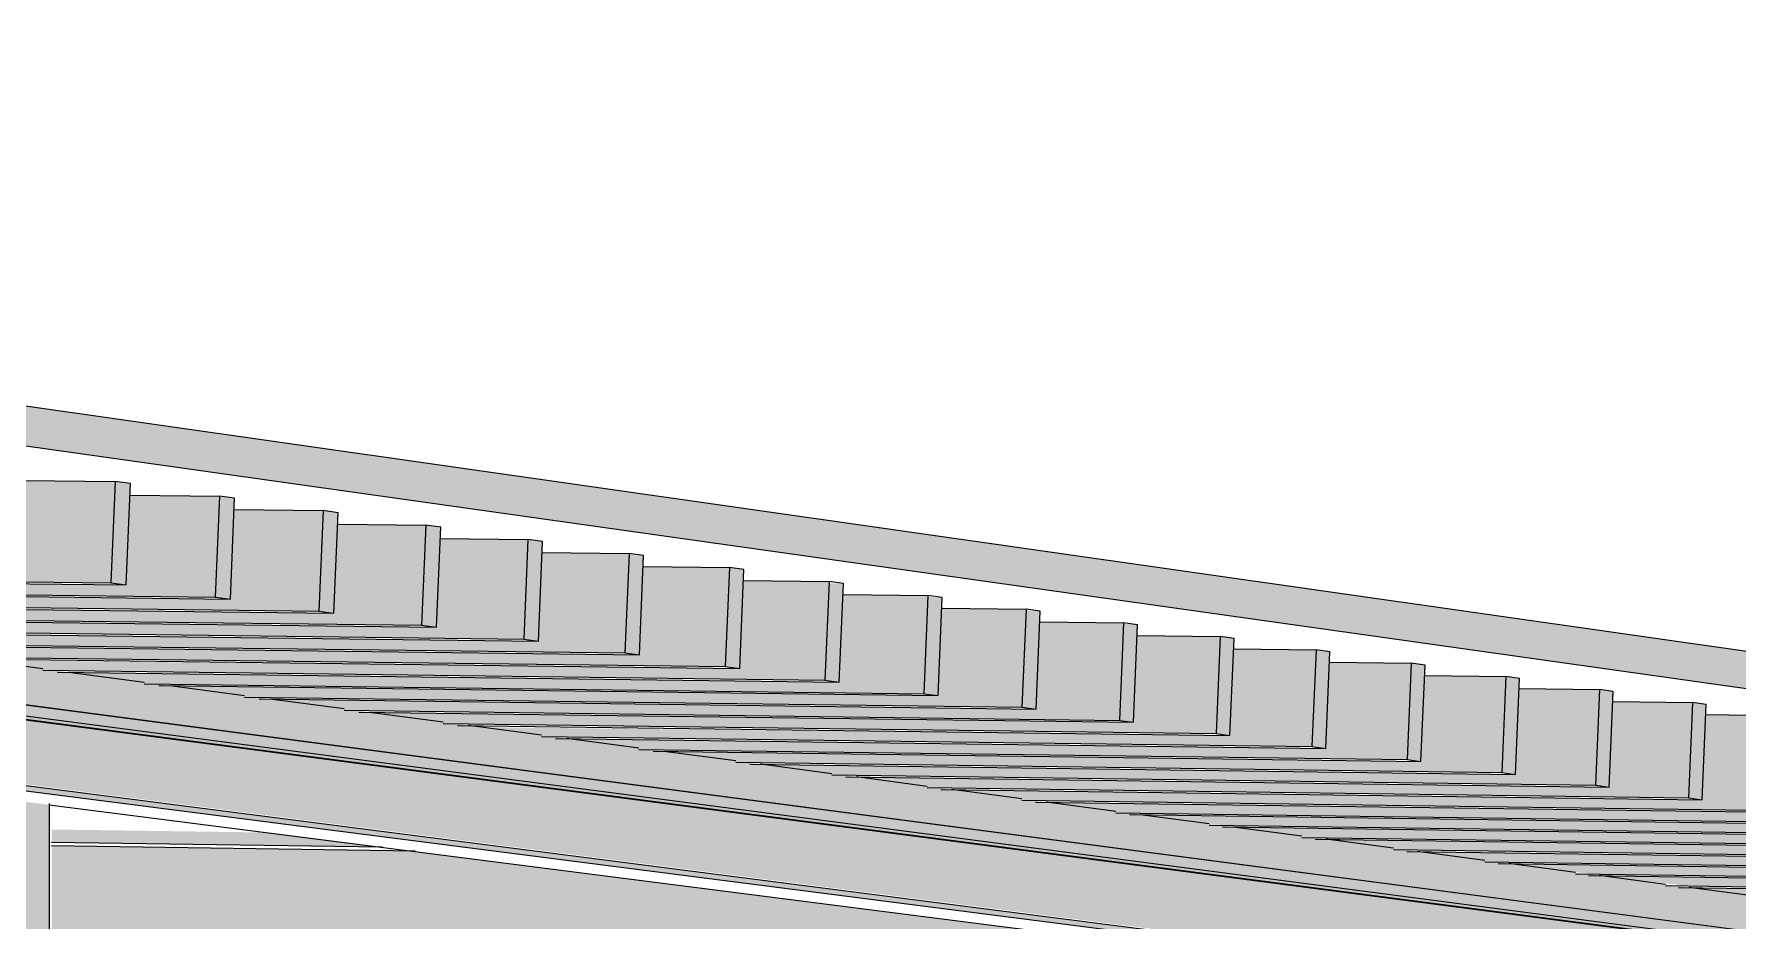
# Model space of a CAD drawing. Header units: inches. Extents: x 30764 to 92544, y -36095 to 66.
# Drawn here: x 92529.32927 to 92529.35833, y 66.0563 to 66.07143 of the extents above; entities that cross this region are included whole.
import ezdxf

# ---------------------------------------------------------------- set-up
doc = ezdxf.new("R2010")
doc.units = ezdxf.units.IN
doc.header["$MEASUREMENT"] = 0
for name, color, linetype, lineweight in [('A-GLAZ-CWMG', 51, 'Continuous', 9), ('A-ROOF', 132, 'Continuous', 13), ('S-BEAM', 12, 'Continuous', 9), ('S-COLS', 52, 'Continuous', 9)]:
    doc.layers.add(name, color=color, linetype=linetype, lineweight=lineweight)

msp = doc.modelspace()

# ---------------------------------------------------------------- hatches: boundary and pattern name
at = {"layer": 'A-GLAZ-CWMG', "lineweight": 5}
for points in [[(92529.385739, 66.052329), (92529.385739, 66.052538), (92529.017024, 66.101014), (92529.017024, 66.10194), (92529.016884, 66.101959), (92529.016884, 66.100602), (92529.385228, 66.052396)], [(92529.386168, 66.052486), (92529.386168, 66.053058), (92529.37496, 66.054547), (92529.374829, 66.054564), (92529.315313, 66.06247), (92529.314949, 66.062474), (92529.314949, 66.062518), (92529.30205, 66.064232), (92529.301777, 66.064235), (92529.301777, 66.064268), (92529.147805, 66.08469), (92529.147651, 66.08471), (92529.147624, 66.084746), (92529.144368, 66.085146), (92529.144244, 66.085163), (92529.144244, 66.085195), (92529.140893, 66.085607), (92529.1408, 66.08562), (92529.1408, 66.085652), (92529.137381, 66.086074), (92529.137319, 66.086096), (92529.137319, 66.086114), (92529.134557, 66.086481), (92529.134313, 66.086481), (92529.1338, 66.086556), (92529.1338, 66.086582), (92529.131006, 66.086953), (92529.130708, 66.08696), (92529.130243, 66.087022), (92529.130243, 66.087054), (92529.127417, 66.08743), (92529.127171, 66.08743), (92529.126646, 66.087504), (92529.126646, 66.087532), (92529.123787, 66.087912), (92529.12354, 66.087912), (92529.12301, 66.087991), (92529.12301, 66.088015), (92529.120118, 66.088399), (92529.11987, 66.088399), (92529.119334, 66.088484), (92529.119334, 66.088504), (92529.116407, 66.088892), (92529.115974, 66.088916), (92529.115616, 66.088983), (92529.115616, 66.088997), (92529.112655, 66.089391), (92529.112405, 66.08939), (92529.111857, 66.089487), (92529.111857, 66.089497), (92529.108798, 66.089895), (92529.108426, 66.089919), (92529.108056, 66.089996), (92529.108056, 66.090002), (92529.105023, 66.090405), (92529.104647, 66.090421), (92529.104211, 66.090478), (92529.104211, 66.090512), (92529.101141, 66.09092), (92529.100826, 66.090928), (92529.100322, 66.090995), (92529.100322, 66.091029), (92529.097023, 66.091441), (92529.096961, 66.091441), (92529.096389, 66.091517), (92529.096389, 66.091552), (92529.093244, 66.091969), (92529.09299, 66.091968), (92529.09241, 66.092045), (92529.09241, 66.09208), (92529.089227, 66.092503), (92529.088972, 66.092502), (92529.088385, 66.09258), (92529.088385, 66.092615), (92529.085163, 66.093043), (92529.084907, 66.093042), (92529.084313, 66.093121), (92529.084313, 66.093156), (92529.081051, 66.093589), (92529.080794, 66.093588), (92529.080194, 66.093668), (92529.080196, 66.093703), (92529.076891, 66.094142), (92529.076633, 66.094141), (92529.076025, 66.094221), (92529.076025, 66.094257), (92529.072681, 66.094701), (92529.072422, 66.0947), (92529.071807, 66.094781), (92529.071807, 66.094817), (92529.068421, 66.095267), (92529.068161, 66.095265), (92529.067539, 66.095348), (92529.067539, 66.095384), (92529.06411, 66.095839), (92529.063849, 66.095838), (92529.063219, 66.095922), (92529.063219, 66.095958), (92529.059746, 66.096419), (92529.059484, 66.096418), (92529.058847, 66.096502), (92529.058847, 66.096539), (92529.055329, 66.097006), (92529.055067, 66.097004), (92529.054421, 66.09709), (92529.054421, 66.097126), (92529.050859, 66.0976), (92529.050595, 66.097598), (92529.049942, 66.097685), (92529.049942, 66.097722), (92529.046333, 66.098201), (92529.046068, 66.098199), (92529.045407, 66.098287), (92529.045407, 66.098324), (92529.041751, 66.09881), (92529.041486, 66.098808), (92529.040816, 66.098897), (92529.040816, 66.098934), (92529.037112, 66.099426), (92529.036846, 66.099424), (92529.036168, 66.099514), (92529.036168, 66.099551), (92529.032415, 66.10005), (92529.032147, 66.100048), (92529.031461, 66.100139), (92529.031461, 66.100176), (92529.027658, 66.100682), (92529.02739, 66.100679), (92529.026695, 66.100772), (92529.026695, 66.10081), (92529.022841, 66.101322), (92529.022572, 66.101319), (92529.021868, 66.101413), (92529.021868, 66.101451), (92529.017963, 66.10197), (92529.017692, 66.101967), (92529.017044, 66.102028), (92529.017044, 66.100991), (92529.385738, 66.052542)]]:
    msp.add_hatch(color=256, dxfattribs=at).paths.add_polyline_path(points, flags=0)
at = {"layer": 'A-ROOF', "lineweight": 5}
msp.add_hatch(color=256, dxfattribs=at).paths.add_polyline_path([(92529.398926, 66.054549), (92529.398926, 66.055133), (92529.033468, 66.107243), (92529.033468, 66.106108), (92529.393117, 66.055369)], flags=0)
at = {"layer": 'S-BEAM', "lineweight": 5}
for points in [[(92529.384017, 66.051578), (92529.384017, 66.05254), (92529.016885, 66.100575), (92529.016885, 66.098733), (92529.383646, 66.051625)], [(92529.384538, 66.051414), (92529.384538, 66.051494), (92529.016885, 66.098686), (92529.016885, 66.098546), (92529.384029, 66.051479)], [(92529.330579, 66.062065), (92529.330651, 66.063794), (92529.329113, 66.063811), (92529.329049, 66.062275), (92529.315583, 66.062435), (92529.317148, 66.062226), (92529.329122, 66.062082)], [(92529.332359, 66.061822), (92529.332431, 66.063544), (92529.330905, 66.063562), (92529.330842, 66.06203), (92529.317417, 66.062191), (92529.318969, 66.061984), (92529.330914, 66.061839)], [(92529.334126, 66.061581), (92529.334197, 66.063297), (92529.332684, 66.063314), (92529.33262, 66.061788), (92529.319343, 66.061935), (92529.320776, 66.061744), (92529.332692, 66.061599)], [(92529.335878, 66.061342), (92529.33595, 66.063051), (92529.334448, 66.063068), (92529.334384, 66.061547), (92529.321041, 66.06171), (92529.32257, 66.061506), (92529.334456, 66.061359)], [(92529.337618, 66.061105), (92529.337689, 66.062807), (92529.336199, 66.062824), (92529.336135, 66.061308), (92529.322832, 66.061472), (92529.324349, 66.061269), (92529.336207, 66.061122)], [(92529.339344, 66.060869), (92529.339415, 66.062565), (92529.337936, 66.062582), (92529.337873, 66.061071), (92529.32461, 66.061236), (92529.326115, 66.061035), (92529.337944, 66.060887)], [(92529.341056, 66.060636), (92529.341127, 66.062325), (92529.33966, 66.062342), (92529.339597, 66.060836), (92529.326374, 66.061002), (92529.328121, 66.060799), (92529.339668, 66.060653)], [(92529.342756, 66.060404), (92529.342826, 66.062087), (92529.34137, 66.062104), (92529.341307, 66.060602), (92529.328274, 66.060749), (92529.329606, 66.060571), (92529.341378, 66.060421)], [(92529.344442, 66.060174), (92529.344513, 66.06185), (92529.343068, 66.061867), (92529.343005, 66.060371), (92529.329861, 66.060538), (92529.331332, 66.060342), (92529.343075, 66.060191)], [(92529.346116, 66.059945), (92529.346186, 66.061615), (92529.344752, 66.061633), (92529.34469, 66.060141), (92529.331585, 66.060309), (92529.333045, 66.060114), (92529.345658, 66.059951)], [(92529.347777, 66.059719), (92529.347847, 66.061383), (92529.346424, 66.0614), (92529.346361, 66.059913), (92529.333296, 66.060082), (92529.334745, 66.059888), (92529.346432, 66.059736)], [(92529.349426, 66.059494), (92529.349496, 66.061151), (92529.348083, 66.061169), (92529.348021, 66.059687), (92529.334994, 66.059856), (92529.336432, 66.059664), (92529.348091, 66.059511)], [(92529.351062, 66.059271), (92529.351132, 66.060922), (92529.34973, 66.060939), (92529.349668, 66.059462), (92529.336908, 66.059602), (92529.338107, 66.059442), (92529.350051, 66.059284)], [(92529.352686, 66.059049), (92529.352755, 66.060694), (92529.351364, 66.060712), (92529.351302, 66.059239), (92529.338352, 66.05941), (92529.339769, 66.059221), (92529.351372, 66.059067)], [(92529.354298, 66.058829), (92529.354367, 66.060468), (92529.352986, 66.060486), (92529.352924, 66.059018), (92529.340013, 66.05919), (92529.341419, 66.059002), (92529.352994, 66.058847)], [(92529.355898, 66.058611), (92529.355967, 66.060244), (92529.354596, 66.060261), (92529.354534, 66.058798), (92529.341661, 66.058971), (92529.343057, 66.058784), (92529.354603, 66.058629)], [(92529.357486, 66.058395), (92529.357555, 66.060021), (92529.356194, 66.060039), (92529.356133, 66.05858), (92529.343297, 66.058753), (92529.344683, 66.058568), (92529.356202, 66.058412)], [(92529.359062, 66.058179), (92529.359131, 66.0598), (92529.35778, 66.059818), (92529.357719, 66.058364), (92529.344921, 66.058538), (92529.346297, 66.058354), (92529.358834, 66.058183)], [(92529.360627, 66.057966), (92529.360696, 66.059581), (92529.359355, 66.059598), (92529.359294, 66.058149), (92529.346533, 66.058323), (92529.347899, 66.058141), (92529.359362, 66.057983)], [(92529.362181, 66.057754), (92529.362249, 66.059363), (92529.360918, 66.05938), (92529.360857, 66.057936), (92529.348134, 66.058111), (92529.349528, 66.057929), (92529.361453, 66.057764)], [(92529.363723, 66.057544), (92529.363791, 66.059147), (92529.36247, 66.059164), (92529.362409, 66.057724), (92529.349722, 66.0579), (92529.351068, 66.05772), (92529.363228, 66.057551)], [(92529.365254, 66.057335), (92529.365322, 66.058932), (92529.36401, 66.05895), (92529.363949, 66.057514), (92529.3513, 66.05769), (92529.352636, 66.057512), (92529.364017, 66.057352)], [(92529.366774, 66.057128), (92529.366841, 66.058719), (92529.365539, 66.058736), (92529.365478, 66.057305), (92529.352865, 66.057482), (92529.354192, 66.057305), (92529.365546, 66.057145)], [(92529.368283, 66.056922), (92529.36835, 66.058507), (92529.367057, 66.058525), (92529.366997, 66.057098), (92529.354477, 66.057268), (92529.355815, 66.057099), (92529.367621, 66.056931)], [(92529.369781, 66.056717), (92529.369848, 66.058297), (92529.368564, 66.058315), (92529.368504, 66.056893), (92529.355964, 66.057071), (92529.357477, 66.056893), (92529.368571, 66.056735)], [(92529.371268, 66.056515), (92529.371335, 66.058089), (92529.370061, 66.058106), (92529.37, 66.056688), (92529.357496, 66.056867), (92529.358866, 66.056693), (92529.370068, 66.056532)], [(92529.335205, 66.05756), (92529.333297, 66.057805), (92529.329566, 66.057857), (92529.329566, 66.05764), (92529.332556, 66.057597)]]:
    msp.add_hatch(color=256, dxfattribs=at).paths.add_polyline_path(points, flags=0)
at = {"layer": 'S-BEAM'}
for points in [[(92529.330838, 66.062029), (92529.33091, 66.063758), (92529.330651, 66.063794), (92529.330579, 66.062065), (92529.330651, 66.062055)], [(92529.332616, 66.061787), (92529.332688, 66.063508), (92529.332431, 66.063544), (92529.332359, 66.061822), (92529.332481, 66.061805)], [(92529.334381, 66.061546), (92529.334452, 66.063261), (92529.334197, 66.063297), (92529.334126, 66.061581), (92529.334198, 66.061571)], [(92529.336132, 66.061307), (92529.336203, 66.063015), (92529.33595, 66.063051), (92529.335878, 66.061342), (92529.33595, 66.061332)], [(92529.337869, 66.06107), (92529.33794, 66.062772), (92529.337689, 66.062807), (92529.337618, 66.061105), (92529.337689, 66.061095)], [(92529.339593, 66.060835), (92529.339664, 66.06253), (92529.339415, 66.062565), (92529.339344, 66.060869), (92529.339415, 66.06086)], [(92529.341304, 66.060602), (92529.341374, 66.06229), (92529.341127, 66.062325), (92529.341056, 66.060636), (92529.341265, 66.060607)], [(92529.343001, 66.06037), (92529.343056, 66.062054), (92529.342825, 66.062054), (92529.342756, 66.060404), (92529.342827, 66.060394)], [(92529.344686, 66.060141), (92529.344756, 66.061816), (92529.344512, 66.061824), (92529.344442, 66.060174), (92529.344522, 66.060163)], [(92529.346358, 66.059912), (92529.346428, 66.061582), (92529.346185, 66.061595), (92529.346116, 66.059945), (92529.346186, 66.059936)], [(92529.348017, 66.059686), (92529.348087, 66.061349), (92529.347847, 66.061368), (92529.347777, 66.059719), (92529.347847, 66.059709)], [(92529.349664, 66.059462), (92529.349734, 66.061118), (92529.349495, 66.061142), (92529.349426, 66.059494), (92529.349496, 66.059484)], [(92529.351298, 66.059239), (92529.351368, 66.060889), (92529.351131, 66.060919), (92529.351062, 66.059271), (92529.351132, 66.059261)], [(92529.352921, 66.059017), (92529.35299, 66.060661), (92529.352755, 66.060694), (92529.352686, 66.059049), (92529.352756, 66.05904)], [(92529.354531, 66.058798), (92529.3546, 66.060436), (92529.354367, 66.060468), (92529.354298, 66.058829), (92529.354441, 66.05881)], [(92529.356129, 66.05858), (92529.356198, 66.060212), (92529.355967, 66.060244), (92529.355898, 66.058611), (92529.355967, 66.058602)], [(92529.357715, 66.058363), (92529.357784, 66.059989), (92529.357555, 66.060021), (92529.357486, 66.058395), (92529.357555, 66.058385)]]:
    msp.add_hatch(color=256, dxfattribs=at).paths.add_polyline_path(points, flags=0)
at = {"layer": 'S-BEAM', "lineweight": 5}
h = msp.add_hatch(color=256, dxfattribs=at)
h.paths.add_polyline_path([(92529.217181, 66.044833), (92529.217146, 66.045339), (92529.216937, 66.045334), (92529.21693, 66.045301), (92529.216864, 66.045332), (92529.2126, 66.045235), (92529.217071, 66.044842)], flags=0)
h.paths.add_polyline_path([(92529.228833, 66.044952), (92529.246389, 66.045748), (92529.246652, 66.046129), (92529.246608, 66.046758), (92529.2349, 66.047778), (92529.228833, 66.047501), (92529.228833, 66.045318)], flags=0)
h.paths.add_polyline_path([(92529.246473, 66.045736), (92529.246679, 66.045748), (92529.24666, 66.046007), (92529.246482, 66.045748)], flags=0)
h.paths.add_polyline_path([(92529.206094, 66.045806), (92529.20621, 66.045809), (92529.206208, 66.04597), (92529.205976, 66.045987), (92529.205963, 66.046076), (92529.205963, 66.04625), (92529.204074, 66.04637), (92529.201184, 66.046238), (92529.205966, 66.045818)], flags=0)
h.paths.add_polyline_path([(92529.207151, 66.045831), (92529.211272, 66.045942), (92529.211272, 66.046095), (92529.211333, 66.046123), (92529.211333, 66.046161), (92529.211474, 66.046168), (92529.211474, 66.046247), (92529.211531, 66.04625), (92529.21156, 66.046313), (92529.211629, 66.046287), (92529.211656, 66.046127), (92529.211669, 66.04615), (92529.211687, 66.046158), (92529.211798, 66.04616), (92529.211798, 66.04622), (92529.211855, 66.046224), (92529.211883, 66.046287), (92529.211952, 66.046286), (92529.211968, 66.046135), (92529.212203, 66.046095), (92529.212211, 66.045998), (92529.212211, 66.045948), (92529.21636, 66.046076), (92529.216352, 66.046206), (92529.216119, 66.046223), (92529.216107, 66.04631), (92529.216107, 66.046489), (92529.214329, 66.046664), (92529.21418, 66.046755), (92529.214092, 66.046828), (92529.209351, 66.046611), (92529.209435, 66.046458), (92529.209432, 66.046264), (92529.209348, 66.046109), (92529.209196, 66.046013), (92529.209027, 66.046005), (92529.207383, 66.046109), (92529.207373, 66.046039), (92529.207373, 66.046007), (92529.207373, 66.045997), (92529.207167, 66.045961), (92529.207151, 66.045908)], flags=0)
h.paths.add_polyline_path([(92529.206469, 66.045961), (92529.206458, 66.045976), (92529.206458, 66.045962)], flags=0)
h.paths.add_polyline_path([(92529.21165, 66.046104), (92529.211679, 66.046105), (92529.21164, 66.046105)], flags=0)
h.paths.add_polyline_path([(92529.21662, 66.046197), (92529.216605, 66.046212), (92529.216605, 66.046198)], flags=0)
h.paths.add_polyline_path([(92529.21674, 66.046222), (92529.216772, 66.046223), (92529.216732, 66.046223)], flags=0)
h.paths.add_polyline_path([(92529.307978, 66.049262), (92529.317406, 66.049503), (92529.317426, 66.049758), (92529.317495, 66.049905), (92529.317636, 66.049918), (92529.318944, 66.049958), (92529.318823, 66.051612), (92529.307978, 66.051117), (92529.307978, 66.050119), (92529.312686, 66.050205), (92529.312744, 66.050151), (92529.312786, 66.050015), (92529.312794, 66.049719), (92529.312735, 66.04952), (92529.312686, 66.049489), (92529.307978, 66.049349), (92529.307978, 66.049316)], flags=0)
h.paths.add_polyline_path([(92529.33067, 66.049475), (92529.337019, 66.049757), (92529.329567, 66.050588), (92529.329567, 66.050203), (92529.3307, 66.050202), (92529.330755, 66.050148), (92529.330803, 66.049962), (92529.330806, 66.049734), (92529.330746, 66.049517), (92529.3307, 66.049486), (92529.330669, 66.049475)], flags=0)
h.paths.add_polyline_path([(92529.297032, 66.050332), (92529.296982, 66.050614), (92529.295122, 66.050529), (92529.296982, 66.050337)], flags=0)
h.paths.add_polyline_path([(92529.341463, 66.050807), (92529.347048, 66.056039), (92529.335767, 66.057488), (92529.329567, 66.057576), (92529.329567, 66.052174), (92529.34132, 66.050823)], flags=0)
at = {"layer": 'S-COLS', "lineweight": 5}
h = msp.add_hatch(color=256, dxfattribs=at)
h.paths.add_polyline_path([(92529.329523, 66.029965), (92529.329523, 66.039638), (92529.328235, 66.03975), (92529.328235, 66.030049), (92529.328547, 66.030029)], flags=0)
h.paths.add_polyline_path([(92529.329523, 66.040169), (92529.329523, 66.040188), (92529.32886, 66.040227)], flags=0)
h.paths.add_polyline_path([(92529.329523, 66.041067), (92529.329523, 66.050689), (92529.328235, 66.050833), (92529.328235, 66.041183), (92529.328547, 66.041154)], flags=0)
h.paths.add_polyline_path([(92529.329523, 66.051221), (92529.329523, 66.05124), (92529.32886, 66.051295)], flags=0)
h.paths.add_polyline_path([(92529.329523, 66.052168), (92529.329523, 66.058278), (92529.328235, 66.058442), (92529.328235, 66.052316), (92529.328577, 66.052276)], flags=0)

# ---------------------------------------------------------------- linework, layer by layer
at = {"layer": 'A-GLAZ-CWMG'}
for p, q in [((92529.386142, 66.052485), (92529.017003, 66.100988)), ((92529.386168, 66.052486), (92529.017044, 66.100991)), ((92529.385799, 66.052368), (92529.016884, 66.100693)), ((92529.385799, 66.052318), (92529.016884, 66.100596)), ((92529.385726, 66.052316), (92529.016884, 66.100574)), ((92529.329418, 66.060596), (92529.328122, 66.060768)), ((92529.331144, 66.060367), (92529.329858, 66.060538)), ((92529.332858, 66.060139), (92529.331582, 66.060309)), ((92529.334558, 66.059913), (92529.333293, 66.060081)), ((92529.336246, 66.059689), (92529.334991, 66.059856)), ((92529.337921, 66.059467), (92529.336677, 66.059632)), ((92529.339584, 66.059246), (92529.33835, 66.05941)), ((92529.341235, 66.059027), (92529.34001, 66.059189)), ((92529.342873, 66.058809), (92529.341658, 66.05897)), ((92529.344499, 66.058593), (92529.343294, 66.058753)), ((92529.346114, 66.058378), (92529.344918, 66.058537)), ((92529.347716, 66.058165), (92529.34653, 66.058323)), ((92529.349307, 66.057954), (92529.348131, 66.05811)), ((92529.350887, 66.057744), (92529.349719, 66.057899)), ((92529.352455, 66.057536), (92529.351297, 66.05769)), ((92529.354012, 66.057329), (92529.352863, 66.057482)), ((92529.355557, 66.057124), (92529.354417, 66.057275)), ((92529.357092, 66.05692), (92529.355961, 66.05707)), ((92529.358615, 66.056718), (92529.357493, 66.056867))]:
    msp.add_line(p, q, dxfattribs=at)
at = {"layer": 'A-ROOF'}
for p, q in [((92529.033468, 66.107243), (92529.398926, 66.055133)), ((92529.398926, 66.054549), (92529.033468, 66.106108))]:
    msp.add_line(p, q, dxfattribs=at)
at = {"layer": 'S-BEAM'}
for p, q in [((92529.016885, 66.098701), (92529.384538, 66.051494)), ((92529.016885, 66.098546), (92529.384538, 66.051414)), ((92529.329113, 66.063811), (92529.330651, 66.063794)), ((92529.330651, 66.063794), (92529.330579, 66.062065)), ((92529.33091, 66.063758), (92529.330651, 66.063794)), ((92529.330838, 66.062029), (92529.33091, 66.063758)), ((92529.330905, 66.063562), (92529.332431, 66.063544)), ((92529.332431, 66.063544), (92529.332359, 66.061822)), ((92529.332688, 66.063508), (92529.332431, 66.063544)), ((92529.332616, 66.061787), (92529.332688, 66.063508)), ((92529.332684, 66.063314), (92529.334197, 66.063297)), ((92529.334197, 66.063297), (92529.334126, 66.061581)), ((92529.334452, 66.063261), (92529.334197, 66.063297)), ((92529.334381, 66.061546), (92529.334452, 66.063261)), ((92529.334448, 66.063068), (92529.33595, 66.063051)), ((92529.33595, 66.063051), (92529.335878, 66.061342)), ((92529.336203, 66.063015), (92529.33595, 66.063051)), ((92529.336132, 66.061307), (92529.336203, 66.063015)), ((92529.336199, 66.062824), (92529.337689, 66.062807)), ((92529.337689, 66.062807), (92529.337618, 66.061105)), ((92529.33794, 66.062772), (92529.337689, 66.062807)), ((92529.337869, 66.06107), (92529.33794, 66.062772)), ((92529.337936, 66.062582), (92529.339415, 66.062565)), ((92529.339415, 66.062565), (92529.339344, 66.060869)), ((92529.339664, 66.06253), (92529.339415, 66.062565)), ((92529.339593, 66.060835), (92529.339664, 66.06253)), ((92529.316956, 66.062228), (92529.330579, 66.062065)), ((92529.317221, 66.062193), (92529.330838, 66.062029)), ((92529.33966, 66.062342), (92529.341127, 66.062325)), ((92529.341127, 66.062325), (92529.341056, 66.060636)), ((92529.341374, 66.06229), (92529.341127, 66.062325)), ((92529.341304, 66.060602), (92529.341374, 66.06229)), ((92529.318777, 66.061986), (92529.332359, 66.061822)), ((92529.319041, 66.061951), (92529.332616, 66.061787)), ((92529.330579, 66.062065), (92529.330838, 66.062029)), ((92529.34137, 66.062104), (92529.342826, 66.062087)), ((92529.342826, 66.062087), (92529.342756, 66.060404)), ((92529.343072, 66.062052), (92529.342826, 66.062087)), ((92529.343001, 66.06037), (92529.343072, 66.062052)), ((92529.343068, 66.061867), (92529.344513, 66.06185)), ((92529.344513, 66.06185), (92529.344442, 66.060174)), ((92529.344756, 66.061816), (92529.344513, 66.06185)), ((92529.320585, 66.061746), (92529.334126, 66.061581)), ((92529.320846, 66.061712), (92529.334381, 66.061546)), ((92529.332359, 66.061822), (92529.332616, 66.061787)), ((92529.334126, 66.061581), (92529.334381, 66.061546)), ((92529.344686, 66.060141), (92529.344756, 66.061816)), ((92529.344752, 66.061633), (92529.346186, 66.061615)), ((92529.346186, 66.061615), (92529.346116, 66.059945)), ((92529.346428, 66.061582), (92529.346186, 66.061615)), ((92529.346358, 66.059912), (92529.346428, 66.061582)), ((92529.322379, 66.061508), (92529.335878, 66.061342)), ((92529.322638, 66.061474), (92529.336132, 66.061307)), ((92529.324159, 66.061272), (92529.337618, 66.061105)), ((92529.335878, 66.061342), (92529.336132, 66.061307)), ((92529.346424, 66.0614), (92529.347847, 66.061383)), ((92529.347847, 66.061383), (92529.347777, 66.059719)), ((92529.348087, 66.061349), (92529.347847, 66.061383)), ((92529.348017, 66.059686), (92529.348087, 66.061349)), ((92529.324416, 66.061238), (92529.337869, 66.06107)), ((92529.325925, 66.061037), (92529.339344, 66.060869)), ((92529.326181, 66.061003), (92529.339593, 66.060835)), ((92529.337618, 66.061105), (92529.337869, 66.06107)), ((92529.348083, 66.061169), (92529.349496, 66.061151)), ((92529.349496, 66.061151), (92529.349426, 66.059494)), ((92529.349734, 66.061118), (92529.349496, 66.061151)), ((92529.349664, 66.059462), (92529.349734, 66.061118)), ((92529.327678, 66.060804), (92529.341056, 66.060636)), ((92529.327932, 66.060771), (92529.341304, 66.060602)), ((92529.339344, 66.060869), (92529.339593, 66.060835)), ((92529.34973, 66.060939), (92529.351132, 66.060922)), ((92529.351132, 66.060922), (92529.351062, 66.059271)), ((92529.351368, 66.060889), (92529.351132, 66.060922)), ((92529.351298, 66.059239), (92529.351368, 66.060889)), ((92529.351364, 66.060712), (92529.352755, 66.060694)), ((92529.352755, 66.060694), (92529.352686, 66.059049)), ((92529.35299, 66.060661), (92529.352755, 66.060694)), ((92529.329418, 66.060573), (92529.342756, 66.060404)), ((92529.329669, 66.06054), (92529.343001, 66.06037)), ((92529.341056, 66.060636), (92529.341304, 66.060602)), ((92529.342756, 66.060404), (92529.343001, 66.06037)), ((92529.352921, 66.059017), (92529.35299, 66.060661)), ((92529.352986, 66.060486), (92529.354367, 66.060468)), ((92529.354367, 66.060468), (92529.354298, 66.058829)), ((92529.3546, 66.060436), (92529.354367, 66.060468)), ((92529.354531, 66.058798), (92529.3546, 66.060436)), ((92529.331144, 66.060344), (92529.344442, 66.060174)), ((92529.331394, 66.060311), (92529.344686, 66.060141)), ((92529.332858, 66.060117), (92529.346116, 66.059945)), ((92529.344442, 66.060174), (92529.344686, 66.060141)), ((92529.354596, 66.060261), (92529.355967, 66.060244)), ((92529.355967, 66.060244), (92529.355898, 66.058611)), ((92529.356198, 66.060212), (92529.355967, 66.060244)), ((92529.356129, 66.05858), (92529.356198, 66.060212)), ((92529.333105, 66.060084), (92529.346358, 66.059912)), ((92529.334558, 66.059891), (92529.347777, 66.059719)), ((92529.334804, 66.059858), (92529.348017, 66.059686)), ((92529.346116, 66.059945), (92529.346358, 66.059912)), ((92529.356194, 66.060039), (92529.357555, 66.060021)), ((92529.357555, 66.060021), (92529.357486, 66.058395)), ((92529.357784, 66.059989), (92529.357555, 66.060021)), ((92529.357715, 66.058363), (92529.357784, 66.059989)), ((92529.35778, 66.059818), (92529.359131, 66.0598)), ((92529.336246, 66.059667), (92529.349426, 66.059494)), ((92529.33649, 66.059634), (92529.349664, 66.059462)), ((92529.347777, 66.059719), (92529.348017, 66.059686)), ((92529.337921, 66.059444), (92529.351062, 66.059271)), ((92529.338163, 66.059412), (92529.351298, 66.059239)), ((92529.349426, 66.059494), (92529.349664, 66.059462)), ((92529.351062, 66.059271), (92529.351298, 66.059239)), ((92529.339584, 66.059223), (92529.352686, 66.059049)), ((92529.339824, 66.059192), (92529.352921, 66.059017)), ((92529.341235, 66.059004), (92529.354298, 66.058829)), ((92529.341473, 66.058973), (92529.354531, 66.058798)), ((92529.352686, 66.059049), (92529.352921, 66.059017)), ((92529.342873, 66.058787), (92529.355898, 66.058611)), ((92529.34311, 66.058755), (92529.356129, 66.05858)), ((92529.354298, 66.058829), (92529.354531, 66.058798)), ((92529.344499, 66.058571), (92529.357486, 66.058395)), ((92529.344734, 66.05854), (92529.357715, 66.058363)), ((92529.346114, 66.058356), (92529.359062, 66.058179)), ((92529.355898, 66.058611), (92529.356129, 66.05858)), ((92529.357486, 66.058395), (92529.357715, 66.058363)), ((92529.329523, 66.058278), (92529.347962, 66.055921)), ((92529.346347, 66.058325), (92529.35929, 66.058148)), ((92529.347716, 66.058144), (92529.360627, 66.057966)), ((92529.347948, 66.058113), (92529.360853, 66.057935)), ((92529.349307, 66.057932), (92529.362181, 66.057754)), ((92529.349537, 66.057902), (92529.362405, 66.057724)), ((92529.329566, 66.05764), (92529.335205, 66.05756)), ((92529.335767, 66.057488), (92529.329567, 66.057576)), ((92529.350887, 66.057723), (92529.363723, 66.057544)), ((92529.351115, 66.057692), (92529.363946, 66.057513)), ((92529.352455, 66.057514), (92529.365254, 66.057335)), ((92529.352681, 66.057484), (92529.365475, 66.057305)), ((92529.354012, 66.057308), (92529.366774, 66.057128)), ((92529.354236, 66.057278), (92529.366993, 66.057098)), ((92529.355557, 66.057102), (92529.368283, 66.056922)), ((92529.355781, 66.057073), (92529.368501, 66.056892)), ((92529.357092, 66.056899), (92529.369781, 66.056717)), ((92529.357314, 66.056869), (92529.369997, 66.056688))]:
    msp.add_line(p, q, dxfattribs=at)
at = {"layer": 'S-COLS'}
msp.add_line((92529.329523, 66.0583), (92529.329523, 66.052168), dxfattribs=at)

doc.saveas('drawing.dxf')
